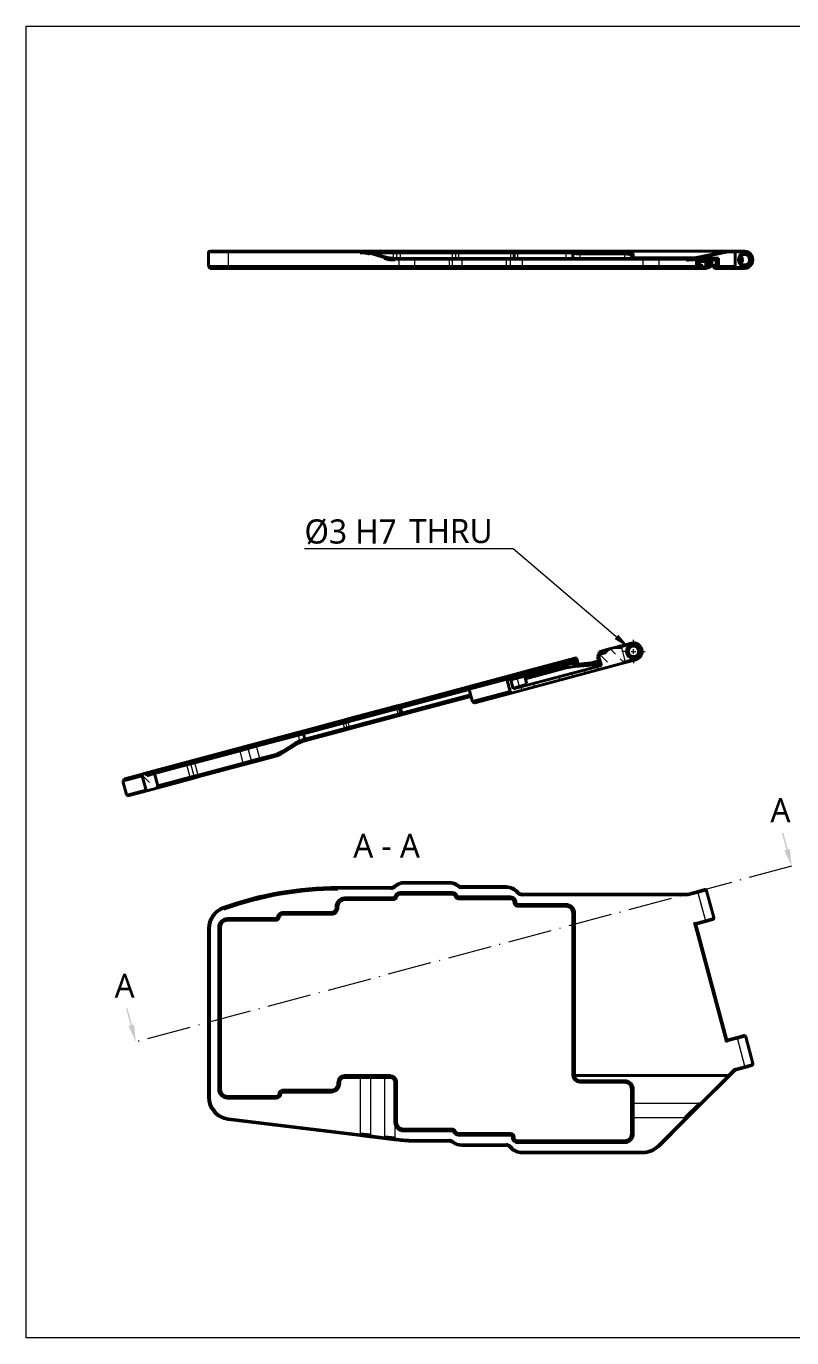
# Model space of a CAD drawing. Header units: millimetres. Extents: x 20 to 297, y 10 to 200.
# Drawn here: x 20 to 130.8, y 10 to 200 of the extents above; entities that cross this region are included whole.
import ezdxf

# ---------------------------------------------------------------- set-up
doc = ezdxf.new("R2010")
doc.units = ezdxf.units.MM
doc.header["$LTSCALE"] = 12.7
doc.linetypes.add('CENTER', pattern=[0.787402, 0.492126, -0.098425, 0.098425, -0.098425])
doc.linetypes.add('ONS_DASHDOT', pattern=[0.71, 0.5, -0.1, 0.01, -0.1])
for name, color, linetype, lineweight in [('ANNOTATION_LINES', 7, 'Continuous', 13), ('ANNOTATION_TEXT', 7, 'Continuous', 25), ('BORDER_FRAME', 7, 'Continuous', 15), ('CENTERMARKS', 7, 'Continuous', 13), ('SECTION_CUTTING_LINE', 7, 'ONS_DASHDOT', 70), ('TANGENT_LINES', 7, 'Continuous', 15), ('VIEW_HATCHES', 7, 'Continuous', 15), ('Visible', 7, 'Continuous', 40)]:
    doc.layers.add(name, color=color, linetype=linetype, lineweight=lineweight)
doc.styles.add('Onshape-Standard', font='NotoSans-Regular.ttf')
doc.styles.add('Onshape-Standard-Hole-Callout', font='Noto Sans', dxfattribs={"height": 3.5})
doc.styles.add('Onshape-Standard-View-Label', font='NotoSans-Regular.ttf', dxfattribs={"height": 3.5})
pattern_1 = [(134.9998, (1.7697, 82.2811), (-1.163324, -1.163314), [3.948436, -0.98711])]

# ---------------------------------------------------------------- blocks, each defined once
blk = doc.blocks.new('*U5', base_point=(30.23, -4.42))
at = {"layer": 'ANNOTATION_TEXT', "color": 0, "char_height": 3.5, "attachment_point": 7, "style": 'Onshape-Standard-Hole-Callout'}
for s, insert in [('\\A1;%%c3 H7\\S^ ;', (0, -3.79)), (' THRU', (13.96, -3.62))]:
    blk.add_mtext(s, dxfattribs=dict(at, insert=insert))

msp = doc.modelspace()

# ---------------------------------------------------------------- hatches: boundary and pattern name
at = {"layer": 'VIEW_HATCHES'}
h = msp.add_hatch(dxfattribs=at)
h.set_pattern_fill('ISO02W100', color=256, scale=13.161453, angle=89.999752, style=0, pattern_type=2)
h.set_pattern_definition(pattern_1)
edge = h.paths.add_edge_path(flags=0)
edge.add_ellipse((105.7915, 107.8243), major_axis=(0.933, 0.25), ratio=0.25881905, start_angle=270, end_angle=360)
edge.add_line((106.7245, 108.0743), (106.2069, 110.0061))
edge.add_line((106.2069, 110.0061), (105.2092, 109.9976))
edge.add_line((104.4327, 109.7896), (105.2092, 109.9976))
edge.add_line((104.4327, 109.7896), (104.3607, 109.7258))
edge.add_line((104.3607, 109.7258), (103.9334, 109.397))
edge.add_line((103.9334, 109.397), (103.9723, 109.2521))
edge.add_line((103.1141, 109.0221), (103.9723, 109.2521))
edge.add_line((103.1141, 109.0221), (102.9129, 108.7094))
edge.add_line((102.9129, 108.7094), (103.2623, 107.4054))
edge.add_line((103.2623, 107.4054), (90.5061, 103.9874))
edge.add_line((90.5061, 103.9874), (90.1567, 105.2914))
edge.add_line((90.1567, 105.2914), (89.842, 105.4659))
edge.add_line((89.592, 105.3989), (89.842, 105.4659))
edge.add_line((90.0708, 103.6119), (89.592, 105.3989))
edge.add_line((90.0708, 103.6119), (90.3855, 103.4374))
edge.add_line((90.3855, 103.4374), (105.8562, 107.5828))
h = msp.add_hatch(dxfattribs=at)
h.set_pattern_fill('ISO02W100', color=256, scale=13.161453, angle=89.999752, style=0, pattern_type=2)
h.set_pattern_definition(pattern_1)
edge = h.paths.add_edge_path(flags=0)
edge.add_line((37.442, 91.4254), (37.4032, 91.5702))
edge.add_line((37.4032, 91.5702), (37.0885, 91.7447))
edge.add_line((36.9885, 91.7179), (37.0885, 91.7447))
edge.add_line((36.9885, 91.7179), (36.8032, 91.4095))
edge.add_line((36.8032, 91.4095), (37.3208, 89.4776))
edge.add_ellipse((37.5708, 89.5446), major_axis=(0.25, 0.067), ratio=0.96592582, start_angle=180, end_angle=270)
edge.add_line((37.6355, 89.3031), (38.882, 89.6371))
edge.add_line((38.882, 89.6371), (39.0673, 89.9456))
edge.add_line((38.5885, 91.7326), (39.0673, 89.9456))
edge.add_line((37.442, 91.4254), (38.5885, 91.7326))

# ---------------------------------------------------------------- linework, layer by layer
at = {"layer": 'ANNOTATION_LINES', "color": 7}
for p, q in [((90.508, 124.2749), (60.2798, 124.2749)), ((107.344, 109.9151, 4.6387), (90.508, 124.2749, -4.6387))]:
    msp.add_line(p, q, dxfattribs=at)
msp.add_solid([(105.7123, 111.8545), (107.344, 109.9151), (105.1715, 111.2205)], dxfattribs=at)
at = {"layer": 'BORDER_FRAME'}
for p, q in [((20, 10), (20, 200)), ((20, 200), (297, 200)), ((297, 10), (20, 10))]:
    msp.add_line(p, q, dxfattribs=at)
at = {"layer": 'CENTERMARKS', "linetype": 'CENTER'}
for p, q in [((107.9146, 110.1284), (107.9146, 111.1284)), ((107.2146, 109.4284), (106.2146, 109.4284)), ((107.9146, 108.7284), (107.9146, 107.7284)), ((108.6146, 109.4284), (109.6146, 109.4284))]:
    msp.add_line(p, q, dxfattribs=at)
at = {"layer": 'CENTERMARKS', "linetype": 'Continuous'}
for p, q in [((107.5646, 109.4284), (108.2646, 109.4284)), ((107.9146, 109.0784), (107.9146, 109.7784))]:
    msp.add_line(p, q, dxfattribs=at)
at = {"layer": 'SECTION_CUTTING_LINE', "color": 7, "lineweight": 13}
msp.add_line((130.8008, 78.3001), (35.8567, 52.8599), dxfattribs=at)
for points in [[(130.2544, 80.7419), (129.6073, 83.1567), (130.0531, 80.688), (129.4061, 83.1028)], [(130.8008, 78.3001), (130.5562, 80.8228), (129.7513, 80.6071)], [(35.3103, 55.3017), (34.6632, 57.7165), (35.109, 55.2478), (34.462, 57.6626)], [(35.8567, 52.8599), (35.6121, 55.3826), (34.8072, 55.1669)]]:
    msp.add_solid(points, dxfattribs=at)
at = {"layer": 'TANGENT_LINES'}
for p, q in [((73.1392, 167.1711), (73.1392, 167.4211)), ((73.6254, 167.1711), (73.3823, 167.4211)), ((74.1116, 167.1711), (74.1116, 167.4211)), ((81.6586, 167.1711), (81.6586, 167.4211)), ((82.1254, 167.1711), (82.3588, 167.4211)), ((82.5922, 167.1711), (82.5922, 167.4211)), ((90.1268, 167.1711), (90.1268, 167.4211)), ((91.124, 167.1711), (91.124, 167.4211)), ((98.1271, 167.4211), (98.1271, 167.1711)), ((49.234, 167.1711), (46.3772, 167.1711)), ((49.234, 167.1711), (49.234, 165.1711)), ((68.363, 167.1711), (49.234, 167.1711)), ((71.8221, 166.3425), (69.7279, 166.9708)), ((73.1392, 167.1711), (73.1392, 166.376)), ((73.9625, 166.1211), (73.3307, 166.1211)), ((73.6254, 167.1711), (73.6254, 166.3711)), ((73.9625, 166.1211), (73.9625, 165.1711)), ((76.2089, 166.1211), (73.9625, 166.1211)), ((74.1116, 167.1711), (74.1116, 166.3711)), ((76.2089, 166.1211), (76.2089, 166.3711)), ((81.2089, 166.1211), (76.2089, 166.1211)), ((76.2089, 166.1211), (76.2089, 165.1711)), ((81.2089, 166.1211), (81.2089, 166.3711)), ((81.2089, 166.1211), (81.2089, 165.1711)), ((81.6672, 166.1211), (81.2089, 166.1211)), ((81.6586, 167.1711), (81.6586, 166.3711)), ((81.6672, 166.1211), (81.6672, 165.1711)), ((83.0418, 166.1211), (81.6672, 166.1211)), ((82.1254, 167.1711), (82.1254, 166.3711)), ((82.5922, 167.1711), (82.5922, 166.3711)), ((83.0418, 166.1211), (83.0418, 166.3711)), ((89.4749, 166.1211), (83.0418, 166.1211)), ((83.0418, 166.1211), (83.0418, 165.1711)), ((89.4749, 166.1211), (89.4749, 166.3711)), ((89.4749, 166.1211), (89.4749, 165.1711)), ((90.0501, 166.1211), (89.4749, 166.1211)), ((90.0501, 166.1211), (90.0501, 165.1711)), ((91.7759, 166.1211), (90.0502, 166.1211)), ((90.1268, 167.1711), (90.1268, 166.3711)), ((91.124, 167.1711), (91.124, 166.3711)), ((91.7759, 166.1211), (91.7759, 166.3711)), ((91.7759, 166.1211), (91.7759, 165.1711)), ((109.263, 166.1211), (91.7759, 166.1211)), ((98.1271, 167.1711), (98.1271, 166.3711)), ((100.1271, 167.0198), (100.1271, 166.3711)), ((106.6271, 167.0198), (106.6271, 166.3711)), ((107.8771, 166.5834), (107.6602, 166.3711)), ((107.8771, 166.5834), (117.5032, 166.5834)), ((109.263, 166.1211), (109.263, 166.3711)), ((109.263, 166.1211), (109.263, 165.1711)), ((111.5611, 166.1211), (109.263, 166.1211)), ((115.579, 166.1211), (111.5611, 166.1211)), ((111.5611, 166.1211), (111.5611, 165.1711)), ((118.2778, 165.7711), (117.4567, 165.7711)), ((121.6546, 167.1711), (117.6799, 166.3387)), ((118.2778, 164.9211), (118.2778, 165.7711)), ((118.2778, 165.7711), (118.4631, 165.7711)), ((122.6119, 167.1711), (121.6546, 167.1711)), ((124.0608, 167.1711), (122.6119, 167.1711)), ((49.234, 165.1711), (49.2643, 164.9211)), ((73.9625, 165.1711), (73.9928, 164.9211)), ((76.2089, 165.1711), (76.2089, 164.9211)), ((81.2089, 165.1711), (81.2089, 164.9211)), ((81.6672, 165.1711), (81.8199, 164.9211)), ((83.0418, 165.1711), (83.0418, 164.9211)), ((89.4749, 165.1711), (89.4749, 164.9211)), ((90.0501, 165.1711), (90.2419, 164.9211)), ((91.7759, 165.1711), (91.7759, 164.9211)), ((109.263, 165.1711), (109.263, 164.9211)), ((111.5611, 165.1711), (111.3843, 164.9211)), ((122.6119, 165.1711), (124.0608, 165.1711)), ((107.6558, 110.3944), (106.2069, 110.0061)), ((107.6558, 110.3944), (107.5911, 110.6358)), ((102.8878, 108.7027), (103.03, 108.9996)), ((103.2372, 107.3987), (102.8878, 108.7027)), ((106.7245, 108.0743), (106.2069, 110.0061)), ((106.7245, 108.0743), (108.1734, 108.4625)), ((108.1734, 108.4625), (108.2381, 108.221)), ((99.4295, 107.2346), (92.2924, 105.3223)), ((92.8439, 106.4255), (92.8999, 106.6994)), ((92.8439, 106.4255), (92.8827, 106.2806)), ((90.9015, 105.9051), (90.7743, 106.1298)), ((90.9015, 105.9051), (90.9404, 105.7602)), ((90.956, 105.7644), (91.0832, 105.5396)), ((91.4056, 104.3364), (91.0832, 105.5396)), ((92.5135, 106.1817), (92.4575, 105.9079)), ((92.5351, 105.6181), (92.4575, 105.9079)), ((84.6247, 102.1526), (84.1459, 103.9396)), ((72.7077, 101.0301), (72.5805, 101.2548)), ((72.7077, 101.0301), (72.7465, 100.8852)), ((73.5529, 101.2565), (73.2692, 101.4393)), ((73.5529, 101.2565), (73.5917, 101.1116)), ((73.8484, 100.3522), (73.6414, 101.1249)), ((74.51, 100.5295), (74.303, 101.3022)), ((74.5858, 101.5333), (74.4586, 101.758)), ((74.5858, 101.5333), (74.6246, 101.3884)), ((84.9226, 101.9737), (84.6247, 102.1526)), ((65.1517, 99.0054), (65.0245, 99.2302)), ((65.1517, 99.0054), (65.1906, 98.8605)), ((65.851, 99.1928), (65.5943, 99.3828)), ((65.851, 99.1928), (65.8898, 99.0479)), ((66.1068, 98.2778), (65.8997, 99.0506)), ((66.4611, 98.3728), (66.2541, 99.1455)), ((66.7056, 99.4218), (66.5784, 99.6465)), ((66.8155, 98.4677), (66.6084, 99.2405)), ((66.7056, 99.4218), (66.7444, 99.2769)), ((73.8506, 100.094), (73.8484, 100.3522)), ((74.5122, 100.2712), (74.51, 100.5295)), ((58.4914, 97.2208), (58.3365, 97.4381)), ((58.4914, 97.2208), (58.5303, 97.0759)), ((59.625, 96.4872), (59.4045, 97.3102)), ((60.4867, 97.7554), (60.3595, 97.9802)), ((60.4867, 97.7554), (60.5255, 97.6105)), ((66.109, 98.0196), (66.1068, 98.2778)), ((66.2862, 98.0671), (66.4611, 98.3728)), ((66.8177, 98.2095), (66.8155, 98.4677)), ((51.4248, 93.2568), (50.946, 95.0437)), ((52.6217, 93.5775), (52.1428, 95.3644)), ((53.8185, 93.8981), (53.3397, 95.6851)), ((57.2244, 94.7702), (57.1579, 95.0003)), ((59.0157, 95.9007), (58.9492, 96.1307)), ((44.3161, 91.352), (43.8372, 93.1389)), ((44.8883, 91.5053), (44.4095, 93.2923)), ((51.4248, 93.2568), (51.4271, 92.9985)), ((52.6217, 93.5775), (52.9231, 93.3994)), ((53.8185, 93.8981), (53.8207, 93.6399)), ((55.9385, 94.2074), (55.9363, 94.4656)), ((43.7438, 91.1987), (43.265, 92.9856)), ((44.3161, 91.352), (44.6044, 91.1704)), ((44.8883, 91.5053), (44.8905, 91.2471)), ((34.0972, 90.6844), (34.2658, 90.9884)), ((34.6149, 88.7526), (34.0972, 90.6844)), ((34.6149, 88.7526), (37.3208, 89.4776)), ((43.7438, 91.1987), (43.746, 90.9404)), ((34.5079, 88.7239), (34.6149, 88.7526)), ((65.1256, 75.2256), (65.1256, 74.9756)), ((72.7915, 74.9755), (65.1256, 74.9756)), ((72.7915, 75.2255), (72.7915, 74.9755)), ((73.2876, 75.4131), (73.453, 75.2256)), ((74.1116, 74.2454), (74.1116, 74.4954)), ((81.2089, 75.7255), (74.7759, 75.7255)), ((81.2089, 75.9755), (81.2089, 75.7255)), ((81.6586, 74.2454), (81.6586, 74.4954)), ((82.5836, 75.5068), (82.4309, 75.3089)), ((83.0418, 75.3505), (83.0418, 75.1005)), ((89.4749, 75.1005), (83.0418, 75.1005)), ((89.4749, 75.3505), (89.4749, 75.1005)), ((91.2006, 74.5443), (91.0089, 74.3839)), ((91.7759, 74.2755), (91.7759, 74.0255)), ((117.2945, 74.4223), (115.8138, 74.0255)), ((117.2298, 74.6638), (117.2945, 74.4223)), ((118.5019, 74.7458), (117.2945, 74.4223)), ((118.3298, 70.5586), (117.2945, 74.4223)), ((48.5289, 72.3361), (48.6133, 72.1008)), ((65.1254, 72.4163), (64.8759, 72.4007)), ((66.1234, 73.4788), (66.1234, 73.7288)), ((73.1392, 73.4788), (73.1392, 73.7288)), ((73.6254, 73.8621), (73.3823, 73.9205)), ((82.1254, 73.9246), (82.3588, 74.0142)), ((82.5922, 73.6038), (82.5922, 73.8538)), ((90.1268, 73.6038), (90.1268, 73.8538)), ((90.6254, 73.0663), (90.8747, 73.0476)), ((91.124, 72.5288), (91.124, 72.7788)), ((115.8138, 74.0255), (91.7759, 74.0255)), ((98.1271, 72.7788), (98.1271, 72.5288)), ((49.1237, 70.4788), (49.1237, 70.7288)), ((56.1293, 70.4788), (56.1293, 70.7288)), ((56.6254, 70.9163), (56.3774, 70.9476)), ((57.1215, 71.3538), (57.1215, 71.6038)), ((64.1274, 71.3538), (64.1274, 71.6038)), ((99.3771, 71.5288), (99.1271, 71.5288)), ((116.6394, 70.1057), (118.3298, 70.5586)), ((118.3298, 70.5586), (119.5372, 70.8821)), ((118.3945, 70.3171), (118.3298, 70.5586)), ((46.3772, 69.2773), (46.6272, 69.2773)), ((46.6272, 69.2773), (46.6272, 44.8551)), ((48.1237, 69.4788), (47.8737, 69.4788)), ((121.2705, 52.8223), (116.6394, 70.1057)), ((122.9608, 53.2752), (121.2705, 52.8223)), ((122.8961, 53.5167), (122.9608, 53.2752)), ((124.1682, 53.5988), (122.9608, 53.2752)), ((122.9608, 53.2752), (123.9961, 49.4115)), ((122.4825, 49.006), (123.9961, 49.4115)), ((123.9961, 49.4115), (125.2035, 49.7351)), ((124.0608, 49.1701), (123.9961, 49.4115)), ((66.1234, 47.9754), (66.1234, 47.7254)), ((68.3933, 47.7254), (68.3933, 47.9754)), ((68.3933, 39.546), (68.3933, 47.7254)), ((69.83, 47.7254), (69.7582, 47.9754)), ((69.83, 47.7254), (69.83, 39.3797)), ((71.9242, 47.7254), (71.8524, 47.9754)), ((71.9242, 39.1245), (71.9242, 47.7254)), ((99.3771, 48.0288), (99.1271, 48.0288)), ((117.5032, 43.9754), (121.4906, 47.9628)), ((121.4519, 47.9754), (122.4825, 49.006)), ((48.1237, 45.9754), (47.8737, 45.9754)), ((57.1215, 45.8504), (57.1215, 45.6004)), ((64.1274, 45.8504), (64.1274, 45.6004)), ((65.1254, 46.9129), (65.3749, 46.9285)), ((73.361, 47.113), (73.361, 38.9406)), ((73.3737, 46.9754), (73.6237, 46.9754)), ((46.3772, 44.8551), (46.6272, 44.8551)), ((49.1237, 44.9754), (49.1237, 44.7254)), ((56.1293, 44.9754), (56.1293, 44.7254)), ((56.6254, 45.4129), (56.8734, 45.3816)), ((107.8771, 43.9754), (107.6271, 44.0266)), ((107.8771, 43.9754), (117.5032, 43.9754)), ((49.234, 41.6289), (49.2643, 41.8771)), ((49.2643, 41.8771), (68.3933, 39.546)), ((107.8771, 41.9257), (107.6271, 41.9257)), ((107.8771, 41.9257), (115.4022, 41.9257)), ((111.3843, 37.9078), (115.4022, 41.9257)), ((115.579, 41.7489), (115.4022, 41.9257)), ((73.3737, 41.2254), (73.6237, 41.2254)), ((74.6237, 39.9754), (74.6237, 40.2254)), ((81.6619, 39.9754), (81.6619, 40.2254)), ((81.8936, 39.8191), (82.1254, 39.9129)), ((68.363, 39.2978), (68.3933, 39.546)), ((69.83, 39.3797), (71.9242, 39.1245)), ((73.3307, 38.6925), (73.361, 38.9406)), ((73.361, 38.9406), (73.9928, 38.8637)), ((73.9625, 38.6155), (73.9928, 38.8637)), ((76.2089, 38.7291), (81.2089, 38.7291)), ((76.2089, 38.4791), (76.2089, 38.7291)), ((81.2089, 38.4791), (81.2089, 38.7291)), ((81.6672, 38.3229), (81.8199, 38.5208)), ((82.5889, 39.3504), (82.5889, 39.6004)), ((83.0418, 38.1041), (89.4749, 38.1041)), ((83.0418, 37.8541), (83.0418, 38.1041)), ((89.4749, 37.8541), (89.4749, 38.1041)), ((90.1268, 39.3504), (90.1268, 39.6004)), ((90.3761, 39.0816), (90.6254, 39.0629)), ((91.124, 38.2754), (91.124, 38.5254)), ((106.6271, 38.2754), (106.6271, 38.5254)), ((107.8771, 39.5254), (107.6271, 39.5254)), ((90.0502, 37.5854), (90.2419, 37.7458)), ((91.7759, 37.0291), (109.263, 37.0291)), ((91.7759, 36.7791), (91.7759, 37.0291)), ((109.263, 36.7791), (109.263, 37.0291)), ((111.5611, 37.731), (111.3843, 37.9078))]:
    msp.add_line(p, q, dxfattribs=at)
for centre, radius, start, end in [((72.7915, 75.9756), 1.0001, 270, 311.408449), ((74.7759, 73.7255), 2.0001, 89.999146, 131.408449), ((81.2089, 73.7255), 2.0001, 52.342332, 90), ((83.0418, 76.1006), 1.0001, 232.342332, 270), ((89.4749, 73.1005), 2.0001, 39.917398, 90), ((91.7759, 75.0256), 1.0001, 219.917398, 270), ((49.6272, 69.2773), 3, 109.751993, 180), ((49.6272, 44.8551), 3, 180, 263.052117), ((76.2089, 57.0498), 18.3207, 263.052117, 270), ((81.2089, 37.7291), 1.0001, 52.342377, 90), ((83.0418, 40.1042), 2.0001, 232.342377, 270), ((89.4749, 37.1041), 1.0001, 39.917342, 90), ((91.7759, 39.0292), 2.0001, 219.917342, 270), ((109.263, 40.0291), 3, 270, 314.999991)]:
    msp.add_arc(centre, radius, start, end, dxfattribs=at)
at = {"layer": 'TANGENT_LINES', "extrusion": (0, 0, -1)}
for centre, major_axis, ratio, start_param, end_param in [((49.2643, 167.1711), (0, -0.25), 0.12096647, 1.57079633, 3.14159265), ((68.3933, 167.1711), (0, -0.25), 0.12096647, 1.57079633, 3.14159265), ((69.7582, 166.9708), (-0.0718, -0.2395), 0.11593492, 1.53602986, 3.14159265), ((71.8524, 166.3425), (-0.0718, -0.2395), 0.11593492, 1.53602986, 3.14159265), ((73.361, 166.1211), (0, -0.25), 0.12096647, 1.57079633, 3.14159265), ((73.9928, 166.1211), (0, -0.25), 0.12096647, 1.57079633, 3.14159265), ((81.8199, 166.1211), (0, -0.25), 0.61094168, 1.57079633, 3.14159265), ((90.2419, 166.1211), (0, -0.25), 0.76697097, 1.57079633, 3.14159265), ((118.3425, 165.7711), (0, 0.25), 0.25881905, 4.71238898, 6.28318531), ((118.3298, 165.1711), (0, 0.25), 0.25881905, 2.12271004, 3.14159265), ((123.9961, 165.1711), (0, 0.25), 0.25881905, 1.57079633, 3.14159265), ((74.7759, 75.7255), (0, 0.25), 0.00001325, 6.28318531, 7.85398163), ((117.5032, 44.0266), (0.1768, -0.1768), 0.14648436, 0, 1.42534638)]:
    msp.add_ellipse(centre, major_axis=major_axis, ratio=ratio, start_param=start_param, end_param=end_param, dxfattribs=at)
at = {"layer": 'TANGENT_LINES'}
for centre, major_axis, ratio, start_param, end_param in [((123.9961, 167.1711), (0, -0.25), 0.25881905, 1.57079633, 3.14159265), ((111.3843, 166.1211), (0, -0.25), 0.70710667, 1.57079633, 3.14159265), ((115.4022, 166.1211), (0, -0.25), 0.70710667, 1.57079633, 3.14159265), ((117.5032, 166.3387), (0.0512, -0.2447), 0.6994791, 1.42534647, 2.85069285), ((34.8481, 88.8151), (-0.0647, 0.2415), 0.96592582, 1.57079633, 3.14159265), ((69.7582, 39.3797), (-0.0302, -0.2482), 0.28541024, 0, 1.60556279), ((71.8524, 39.1245), (-0.0302, -0.2482), 0.28541024, 0, 1.60556279)]:
    msp.add_ellipse(centre, major_axis=major_axis, ratio=ratio, start_param=start_param, end_param=end_param, dxfattribs=at)
at = {"layer": 'Visible'}
for p, q in [((46.6272, 167.4211), (49.2643, 167.4211)), ((49.2643, 167.4211), (68.3933, 167.4211)), ((68.3933, 167.4211), (73.1392, 167.4211)), ((69.83, 167.2102), (71.9242, 166.582)), ((73.1392, 167.4211), (73.3823, 167.4211)), ((73.3823, 167.4211), (74.1116, 167.4211)), ((74.1116, 167.4211), (81.6586, 167.4211)), ((81.6586, 167.4211), (82.3588, 167.4211)), ((82.3588, 167.4211), (82.5922, 167.4211)), ((82.5922, 167.4211), (90.1268, 167.4211)), ((90.1268, 167.4211), (90.874, 167.4211)), ((90.874, 167.4211), (90.624, 167.1711)), ((90.874, 167.4211), (91.124, 167.4211)), ((91.124, 167.4211), (98.1271, 167.4211)), ((98.1271, 167.4211), (99.3771, 167.4211)), ((99.3771, 167.4211), (99.1271, 167.1711)), ((99.378, 167.4201), (99.1277, 167.171)), ((99.377, 167.4211), (121.4519, 167.4211)), ((100.1271, 167.2645), (100.1271, 167.0198)), ((100.1271, 167.2645), (106.6271, 167.2645)), ((106.6271, 167.2645), (106.6271, 167.0198)), ((117.5032, 166.5834), (121.4906, 167.4185)), ((121.4519, 167.4211), (122.4825, 167.4211)), ((122.4825, 167.4211), (123.9961, 167.4211)), ((46.3772, 167.1711), (46.3772, 165.1711)), ((73.1392, 167.1711), (69.9604, 167.1711)), ((73.6254, 167.1711), (73.1392, 167.1711)), ((73.361, 166.3711), (73.9928, 166.3711)), ((74.1116, 167.1711), (73.6254, 167.1711)), ((73.9928, 166.3711), (76.2089, 166.3711)), ((81.6586, 167.1711), (74.1116, 167.1711)), ((76.2089, 166.3711), (81.2089, 166.3711)), ((81.2089, 166.3711), (81.8199, 166.3711)), ((82.1254, 167.1711), (81.6586, 167.1711)), ((81.8199, 166.3711), (83.0418, 166.3711)), ((82.5922, 167.1711), (82.1254, 167.1711)), ((90.1268, 167.1711), (82.5922, 167.1711)), ((83.0418, 166.3711), (89.4749, 166.3711)), ((89.4749, 166.3711), (90.2419, 166.3711)), ((90.624, 167.1711), (90.1268, 167.1711)), ((90.2419, 166.3711), (91.7759, 166.3711)), ((90.624, 167.1711), (90.624, 166.3711)), ((91.124, 167.1711), (90.624, 167.1711)), ((98.1271, 167.1711), (91.124, 167.1711)), ((91.7759, 166.3711), (109.263, 166.3711)), ((99.1271, 167.1711), (98.1271, 167.1711)), ((99.1271, 167.1711), (99.1271, 166.3711)), ((99.1278, 167.1711), (99.1271, 167.1711)), ((106.6271, 167.0198), (100.1271, 167.0198)), ((107.8771, 167.0027), (107.6271, 166.758)), ((107.6271, 166.3711), (107.6271, 166.758)), ((107.8771, 167.0027), (107.8771, 166.5834)), ((107.8771, 166.5834), (107.8771, 166.3711)), ((109.263, 166.3711), (111.3843, 166.3711)), ((111.3843, 166.3711), (115.4022, 166.3711)), ((117.0397, 166.0751), (118.6919, 166.4211)), ((118.5281, 166.1711), (117.0397, 165.8594)), ((117.0397, 166.0751), (117.0397, 165.8594)), ((117.0397, 165.1711), (117.0397, 166.0751)), ((117.0397, 165.8594), (117.0397, 164.9211)), ((117.0397, 165.5711), (117.4567, 165.5711)), ((117.6982, 165.3211), (117.0397, 165.3211)), ((117.4567, 165.7711), (117.4567, 165.5711)), ((117.4567, 165.5711), (117.6982, 165.3211)), ((117.6982, 165.3211), (117.9397, 165.3211)), ((117.8119, 166.0211), (118.9061, 166.0211)), ((117.9397, 165.1711), (117.9397, 165.3211)), ((118.4631, 165.1626), (118.4631, 165.7711)), ((118.6919, 166.4211), (118.5281, 166.1711)), ((119.8681, 166.1711), (118.5281, 166.1711)), ((118.6919, 166.4211), (120.2217, 166.4211)), ((118.9708, 165.7711), (118.9708, 165.5711)), ((118.9708, 165.5711), (119.2671, 165.5711)), ((119.2123, 165.3211), (118.9708, 165.5711)), ((119.4439, 165.3211), (119.2123, 165.3211)), ((119.2671, 165.5711), (119.2671, 166.1711)), ((119.2671, 165.5711), (119.4439, 165.3211)), ((119.6207, 165.3211), (119.4439, 165.3211)), ((119.4538, 165.1711), (119.4538, 165.3211)), ((119.6207, 165.3211), (119.6207, 165.1711)), ((120.2217, 166.4211), (119.8681, 166.1711)), ((119.8681, 164.9211), (119.8681, 166.1711)), ((120.2217, 166.4211), (120.2217, 165.1711)), ((122.6119, 167.1711), (122.6119, 165.1711)), ((46.3772, 165.1711), (46.6272, 164.9211)), ((46.3772, 165.1711), (49.234, 165.1711)), ((49.2643, 164.9211), (46.6272, 164.9211)), ((49.234, 165.1711), (73.9625, 165.1711)), ((73.9928, 164.9211), (49.2643, 164.9211)), ((73.9625, 165.1711), (76.2089, 165.1711)), ((76.2089, 164.9211), (73.9928, 164.9211)), ((76.2089, 165.1711), (81.2089, 165.1711)), ((81.2089, 164.9211), (76.2089, 164.9211)), ((81.2089, 165.1711), (81.6672, 165.1711)), ((81.8199, 164.9211), (81.2089, 164.9211)), ((81.6672, 165.1711), (83.0418, 165.1711)), ((83.0418, 164.9211), (81.8199, 164.9211)), ((83.0418, 165.1711), (89.4749, 165.1711)), ((89.4749, 164.9211), (83.0418, 164.9211)), ((89.4749, 165.1711), (90.0501, 165.1711)), ((90.2419, 164.9211), (89.4749, 164.9211)), ((90.0502, 165.1711), (91.7759, 165.1711)), ((91.7759, 164.9211), (90.2419, 164.9211)), ((91.7759, 165.1711), (109.263, 165.1711)), ((109.263, 164.9211), (91.7759, 164.9211)), ((109.263, 165.1711), (111.5611, 165.1711)), ((111.3843, 164.9211), (109.263, 164.9211)), ((117.0397, 164.9211), (111.3843, 164.9211)), ((111.5611, 165.1711), (117.0397, 165.1711)), ((117.0397, 165.1711), (117.9397, 165.1711)), ((117.0397, 165.1711), (117.0397, 164.9211)), ((118.1812, 164.9211), (117.0397, 164.9211)), ((117.9397, 165.1711), (118.1812, 164.9211)), ((118.2778, 164.9211), (118.1812, 164.9211)), ((118.3298, 164.9211), (118.2778, 164.9211)), ((119.6953, 164.9211), (119.4538, 165.1711)), ((119.4538, 165.1711), (119.6207, 165.1711)), ((119.6207, 165.1711), (119.7974, 164.9211)), ((119.7974, 164.9211), (119.6953, 164.9211)), ((119.7974, 164.9211), (119.8681, 164.9211)), ((120.2217, 165.1711), (119.8681, 164.9211)), ((122.4825, 164.9211), (119.8681, 164.9211)), ((120.2217, 165.1711), (122.6119, 165.1711)), ((123.9961, 164.9211), (122.4825, 164.9211)), ((105.2092, 109.9976), (106.1104, 110.2391)), ((106.1104, 110.2391), (107.5911, 110.6358)), ((92.8999, 106.6994), (99.5903, 108.492)), ((99.5903, 108.492), (99.5343, 108.2182)), ((99.5903, 108.492), (99.6386, 108.505)), ((99.8815, 107.5987), (99.6386, 108.505)), ((102.857, 108.9532), (102.6802, 108.647)), ((102.8878, 108.7027), (102.6802, 108.647)), ((102.6802, 108.647), (103.0296, 107.343)), ((102.7713, 108.8048), (102.7984, 108.9375)), ((102.7984, 108.9375), (102.857, 108.9532)), ((102.857, 108.9532), (103.03, 108.9996)), ((103.9334, 109.397), (102.8804, 109.1148)), ((102.8804, 109.1148), (102.9364, 109.3886)), ((102.9192, 108.9699), (102.8804, 109.1148)), ((102.9129, 108.7094), (102.8878, 108.7027)), ((103.1141, 109.0221), (102.9129, 108.7094)), ((102.9129, 108.7094), (103.2623, 107.4054)), ((102.9364, 109.3886), (104.4, 109.7808)), ((103.1141, 109.0221), (103.9723, 109.2521)), ((104.3607, 109.7258), (103.9334, 109.397)), ((103.9334, 109.397), (103.9723, 109.2521)), ((104.4327, 109.7896), (104.3607, 109.7258)), ((104.4327, 109.7896), (105.2092, 109.9976)), ((106.2069, 110.0061), (105.2092, 109.9976)), ((90.3855, 103.4374), (105.8562, 107.5828)), ((103.2623, 107.4054), (90.5061, 103.9874)), ((90.7743, 106.1298), (92.8999, 106.6994)), ((92.8439, 106.4255), (90.9015, 105.9051)), ((96.8257, 106.7678), (92.2347, 105.5376)), ((99.1872, 107.7111), (92.4575, 105.9079)), ((92.5135, 106.1817), (99.4524, 108.041)), ((99.5343, 108.2182), (92.8439, 106.4255)), ((99.4524, 108.041), (99.1872, 107.7111)), ((99.3176, 107.2243), (99.1872, 107.7111)), ((99.5917, 107.521), (99.3176, 107.2243)), ((99.4295, 107.2346), (99.3176, 107.2243)), ((99.4295, 107.2346), (101.3617, 107.4138)), ((99.5731, 108.0733), (99.4524, 108.041)), ((99.4524, 108.041), (99.5917, 107.521)), ((99.5731, 108.0733), (99.5343, 108.2182)), ((99.5917, 107.521), (101.4332, 107.6917)), ((99.5917, 107.521), (99.8815, 107.5987)), ((101.723, 107.7694), (99.8815, 107.5987)), ((102.9002, 107.826), (101.3617, 107.4138)), ((101.4332, 107.6917), (101.3617, 107.4138)), ((101.3617, 107.4138), (102.9707, 107.563)), ((101.4332, 107.6917), (102.8355, 108.0675)), ((106.7575, 107.8243), (105.8562, 107.5828)), ((108.2381, 108.221), (106.7575, 107.8243)), ((74.4586, 101.758), (90.7743, 106.1298)), ((90.9015, 105.9051), (74.5858, 101.5333)), ((89.592, 105.3989), (84.1459, 103.9396)), ((89.592, 105.3989), (89.842, 105.4659)), ((90.0708, 103.6119), (89.592, 105.3989)), ((89.842, 105.4659), (90.956, 105.7644)), ((90.1567, 105.2914), (89.842, 105.4659)), ((91.0832, 105.5396), (90.1567, 105.2914)), ((90.5061, 103.9874), (90.1567, 105.2914)), ((90.956, 105.7644), (91.8509, 106.0042)), ((92.1571, 105.8274), (91.0832, 105.5396)), ((91.8509, 106.0042), (92.5135, 106.1817)), ((92.1571, 105.8274), (91.8509, 106.0042)), ((92.4575, 105.9079), (92.1571, 105.8274)), ((92.4192, 104.8491), (92.1571, 105.8274)), ((84.1129, 103.9308), (74.303, 101.3022)), ((74.51, 100.5295), (84.32, 103.158)), ((84.3847, 102.9166), (74.5122, 100.2712)), ((84.1459, 103.9396), (84.1129, 103.9308)), ((84.1129, 103.9308), (84.5982, 102.1197)), ((84.6247, 102.1526), (90.0708, 103.6119)), ((90.3855, 103.4374), (84.9226, 101.9737)), ((90.0708, 103.6119), (90.3855, 103.4374)), ((90.4791, 104.0882), (91.4056, 104.3364)), ((66.5784, 99.6465), (72.5805, 101.2548)), ((73.6414, 101.1249), (66.6084, 99.2405)), ((72.7077, 101.0301), (66.7056, 99.4218)), ((72.5805, 101.2548), (73.2691, 101.4393)), ((73.5529, 101.2565), (72.7077, 101.0301)), ((73.2692, 101.4393), (74.4586, 101.758)), ((74.5858, 101.5333), (73.5529, 101.2565)), ((73.9993, 101.2208), (73.6414, 101.1249)), ((74.303, 101.3022), (73.9993, 101.2208)), ((74.2064, 100.4481), (73.9993, 101.2208)), ((84.5828, 102.1773), (84.6161, 102.1504)), ((84.9099, 101.9713), (84.616, 102.1504)), ((84.6161, 102.1504), (84.6247, 102.1526)), ((84.6216, 102.1518), (84.8774, 101.9963)), ((84.9092, 101.9701), (84.8772, 101.9963)), ((84.9226, 101.9737), (84.9111, 101.9706)), ((65.8997, 99.0506), (60.1204, 97.502)), ((60.3595, 97.9802), (65.0245, 99.2302)), ((65.1517, 99.0054), (60.4867, 97.7554)), ((65.0245, 99.2302), (65.5943, 99.3828)), ((65.851, 99.1928), (65.1517, 99.0054)), ((65.5943, 99.3828), (66.5784, 99.6465)), ((66.7056, 99.4218), (65.851, 99.1928)), ((66.2541, 99.1455), (65.8997, 99.0506)), ((66.6084, 99.2405), (66.2541, 99.1455)), ((66.8155, 98.4677), (73.8484, 100.3522)), ((73.8506, 100.094), (66.8177, 98.2095)), ((73.8484, 100.3522), (74.2064, 100.4481)), ((74.0296, 100.1419), (73.8506, 100.094)), ((74.0296, 100.1419), (74.2064, 100.4481)), ((74.5122, 100.2712), (74.0296, 100.1419)), ((74.2064, 100.4481), (74.51, 100.5295)), ((37.0885, 91.7447), (58.3365, 97.4381)), ((58.4914, 97.2208), (37.4032, 91.5702)), ((59.4045, 97.3102), (53.3397, 95.6851)), ((58.3365, 97.4381), (60.3595, 97.9802)), ((60.4867, 97.7554), (58.4914, 97.2208)), ((60.1204, 97.502), (59.4045, 97.3102)), ((60.3275, 96.729), (60.1204, 97.502)), ((66.109, 98.0196), (60.1368, 96.4194)), ((60.3274, 96.7293), (66.1068, 98.2778)), ((66.1068, 98.2778), (66.4611, 98.3728)), ((66.2862, 98.0671), (66.109, 98.0196)), ((66.8177, 98.2095), (66.2862, 98.0671)), ((66.4611, 98.3728), (66.8155, 98.4677)), ((50.946, 95.0437), (44.4095, 93.2923)), ((52.1428, 95.3644), (50.946, 95.0437)), ((53.3397, 95.6851), (52.1428, 95.3644)), ((57.1579, 95.0003), (58.9492, 96.1307)), ((59.0157, 95.9007), (57.2244, 94.7702)), ((59.6593, 96.2401), (59.625, 96.4872)), ((60.1517, 96.4235), (60.3278, 96.7294)), ((43.8372, 93.1389), (43.265, 92.9856)), ((44.4095, 93.2923), (43.8372, 93.1389)), ((44.8883, 91.5053), (51.4248, 93.2568)), ((51.4248, 93.2568), (52.6217, 93.5775)), ((52.9231, 93.3994), (51.4271, 92.9985)), ((52.6217, 93.5775), (53.8185, 93.8981)), ((53.8207, 93.6399), (52.9231, 93.3994)), ((53.8185, 93.8981), (55.9363, 94.4656)), ((55.9385, 94.2074), (53.8207, 93.6399)), ((36.8032, 91.4095), (34.0972, 90.6844)), ((34.2658, 90.9884), (36.9885, 91.7179)), ((36.9885, 91.7179), (36.8032, 91.4095)), ((36.8032, 91.4095), (37.3208, 89.4776)), ((36.9885, 91.7179), (37.0885, 91.7447)), ((37.4032, 91.5702), (37.0885, 91.7447)), ((37.442, 91.4254), (37.4032, 91.5702)), ((37.442, 91.4254), (38.5885, 91.7326)), ((43.265, 92.9856), (38.5885, 91.7326)), ((38.5885, 91.7326), (39.0673, 89.9456)), ((43.7438, 91.1987), (44.3161, 91.352)), ((44.3161, 91.352), (44.8883, 91.5053)), ((44.8905, 91.2471), (44.6044, 91.1704)), ((51.4271, 92.9985), (44.8905, 91.2471)), ((34.1671, 90.9619), (33.9903, 90.6558)), ((34.0972, 90.6844), (33.9903, 90.6558)), ((33.9903, 90.6558), (34.5079, 88.7239)), ((34.1671, 90.9619), (34.2658, 90.9884)), ((37.6355, 89.3031), (34.9128, 88.5736)), ((37.6355, 89.3031), (38.882, 89.6371)), ((43.746, 90.9404), (38.882, 89.6371)), ((38.882, 89.6371), (39.0673, 89.9456)), ((39.0673, 89.9456), (43.7438, 91.1987)), ((44.6044, 91.1704), (43.746, 90.9404)), ((34.9128, 88.5736), (34.8141, 88.5471)), ((65.1256, 75.2255), (72.7915, 75.2255)), ((74.1116, 74.4954), (81.6586, 74.4954)), ((81.6586, 74.2454), (74.1116, 74.2454)), ((74.7759, 75.9755), (81.2089, 75.9755)), ((83.0418, 75.3505), (89.4749, 75.3505)), ((91.7759, 74.2755), (104.9223, 74.2755)), ((105.2223, 74.2606), (109.7223, 74.2606)), ((110.0223, 74.2755), (115.7809, 74.2755)), ((115.7809, 74.2755), (117.2298, 74.6638)), ((115.7809, 74.2755), (115.8138, 74.0255)), ((118.1957, 74.9226), (117.2298, 74.6638)), ((119.5372, 70.8821), (118.5019, 74.7458)), ((66.1234, 73.7288), (73.1392, 73.7288)), ((73.1392, 73.4788), (66.1234, 73.4788)), ((82.5922, 73.8538), (90.1268, 73.8538)), ((90.1268, 73.6038), (82.5922, 73.6038)), ((91.124, 72.7788), (98.1271, 72.7788)), ((98.1271, 72.5288), (91.124, 72.5288)), ((49.1237, 70.7288), (56.1293, 70.7288)), ((56.1293, 70.4788), (49.1237, 70.4788)), ((57.1215, 71.6038), (64.1274, 71.6038)), ((64.1274, 71.3538), (57.1215, 71.3538)), ((99.1271, 48.0288), (99.1271, 71.5288)), ((99.3771, 71.5288), (99.3771, 48.0288)), ((118.3945, 70.3171), (116.9456, 69.9289)), ((118.3945, 70.3171), (119.3604, 70.5759)), ((46.3772, 44.8551), (46.3772, 69.2773)), ((47.8737, 45.9754), (47.8737, 69.4788)), ((48.1237, 69.4788), (48.1237, 45.9754)), ((116.9456, 69.9289), (116.6394, 70.1057)), ((116.9456, 69.9289), (121.4472, 53.1285)), ((121.4472, 53.1285), (122.8961, 53.5167)), ((123.862, 53.7755), (122.8961, 53.5167)), ((125.2035, 49.7351), (124.1682, 53.5988)), ((121.4472, 53.1285), (121.2705, 52.8223)), ((124.0608, 49.1701), (125.0267, 49.4289)), ((66.1234, 47.9754), (68.3933, 47.9754)), ((68.3933, 47.7254), (66.1234, 47.7254)), ((68.3933, 47.9754), (69.7582, 47.9754)), ((69.83, 47.7254), (68.3933, 47.7254)), ((69.7582, 47.9754), (71.8524, 47.9754)), ((71.9242, 47.7254), (69.83, 47.7254)), ((71.8524, 47.9754), (72.6237, 47.9754)), ((72.6588, 47.7254), (71.9242, 47.7254)), ((72.6588, 47.7254), (72.6237, 47.9754)), ((99.378, 47.9755), (99.1277, 47.9921)), ((99.377, 47.9754), (121.4519, 47.9754)), ((121.6546, 47.8245), (117.6799, 43.8499)), ((122.6119, 48.7818), (121.6546, 47.8245)), ((122.6119, 48.7818), (122.4825, 49.006)), ((124.0608, 49.1701), (122.6119, 48.7818)), ((57.1215, 45.8504), (64.1274, 45.8504)), ((64.1274, 45.6004), (57.1215, 45.6004)), ((73.361, 47.113), (73.6067, 47.1588)), ((73.3737, 41.2254), (73.3737, 46.9754)), ((73.6237, 46.9754), (73.6237, 41.2254)), ((100.1271, 47.2276), (106.6271, 47.2276)), ((100.1271, 47.2276), (100.1271, 47.0288)), ((106.6271, 47.0288), (100.1271, 47.0288)), ((106.6271, 47.2276), (106.6271, 47.0288)), ((107.6271, 44.0266), (107.6271, 46.0288)), ((107.8771, 45.9776), (107.6271, 46.0288)), ((107.8771, 45.9776), (107.8771, 43.9754)), ((49.1237, 44.9754), (56.1293, 44.9754)), ((56.1293, 44.7254), (49.1237, 44.7254)), ((107.6271, 41.9257), (107.6271, 44.0266)), ((107.8771, 43.9754), (107.8771, 41.9257)), ((115.4022, 41.9257), (117.5032, 43.9754)), ((117.6799, 43.8499), (115.579, 41.7489)), ((107.6271, 39.5254), (107.6271, 41.9257)), ((107.8771, 41.9257), (107.8771, 39.5254)), ((68.363, 39.2978), (49.234, 41.6289)), ((74.6237, 40.2254), (81.6619, 40.2254)), ((81.6619, 39.9754), (74.6237, 39.9754)), ((115.579, 41.7489), (111.5611, 37.731)), ((69.7279, 39.1315), (68.363, 39.2978)), ((68.3933, 39.546), (69.83, 39.3797)), ((71.8221, 38.8763), (69.7279, 39.1315)), ((73.3307, 38.6925), (71.8221, 38.8763)), ((71.9242, 39.1245), (73.361, 38.9406)), ((73.9625, 38.6155), (73.3307, 38.6925)), ((81.2089, 38.4791), (76.2089, 38.4791)), ((82.5889, 39.6004), (90.1268, 39.6004)), ((90.1268, 39.3504), (82.5889, 39.3504)), ((91.124, 38.5254), (106.6271, 38.5254)), ((106.6271, 38.2754), (91.124, 38.2754)), ((89.4749, 37.8541), (83.0418, 37.8541)), ((109.263, 36.7791), (91.7759, 36.7791))]:
    msp.add_line(p, q, dxfattribs=at)
msp.add_circle((107.9146, 109.4284), 0.75, dxfattribs=at)
for centre, radius, start, end in [((46.6272, 167.1711), 0.25, 90, 180), ((68.3933, 162.4211), 5, 73.300756, 90), ((73.361, 171.3711), 5, 253.300756, 270), ((107.9146, 109.4284), 1, 105, 285), ((107.9146, 109.4284), 1.25, 285, 105), ((107.9146, 109.4284), 1, 285, 105), ((34.7494, 88.7886), 0.25, 195, 285), ((65.1256, 26.1154), 49.1101, 90, 109.751993), ((65.1256, 26.1154), 48.8601, 90, 109.751993), ((72.7915, 75.9756), 0.7501, 270, 311.408449), ((74.7759, 73.7255), 2.2501, 89.999241, 131.408449), ((74.1116, 73.7454), 0.75, 90, 166.503426), ((74.1116, 73.7454), 0.5, 90, 166.503426), ((81.2089, 73.7255), 2.2501, 52.342332, 90), ((81.6586, 73.7454), 0.75, 21.001183, 90), ((81.6586, 73.7454), 0.5, 21.001183, 90), ((83.0418, 76.1006), 0.7501, 232.342332, 270), ((89.4749, 73.1005), 2.2501, 39.917398, 90), ((91.7759, 75.0256), 0.7501, 219.917398, 270), ((118.2604, 74.6811), 0.25, 15, 105), ((49.6272, 69.2773), 3.25, 109.751993, 180), ((64.1274, 72.3538), 1, 270, 3.583322), ((64.1274, 72.3538), 0.75, 270, 3.583322), ((66.1234, 72.4788), 1.25, 90, 183.583322), ((66.1234, 72.4788), 1, 90, 183.583322), ((73.1392, 73.9788), 0.25, 270, 346.503426), ((73.1392, 73.9788), 0.5, 270, 346.503426), ((82.5922, 74.1038), 0.5, 201.001183, 270), ((82.5922, 74.1038), 0.25, 201.001183, 270), ((90.1268, 73.1038), 0.75, 355.698778, 90), ((90.1268, 73.1038), 0.5, 355.698778, 90), ((91.124, 73.0288), 0.5, 175.698778, 270), ((91.124, 73.0288), 0.25, 175.698778, 270), ((98.1271, 71.5288), 1.25, 0, 90), ((98.1271, 71.5288), 1, 0, 90), ((49.1237, 69.4788), 1.25, 90, 180), ((49.1237, 69.4788), 1, 90, 180), ((56.1293, 70.9788), 0.25, 270, 352.819244), ((56.1293, 70.9788), 0.5, 270, 352.819244), ((57.1215, 70.8538), 0.75, 90, 172.819244), ((57.1215, 70.8538), 0.5, 90, 172.819244), ((119.2957, 70.8174), 0.25, 285, 15), ((123.9267, 53.5341), 0.25, 15, 105), ((124.962, 49.6704), 0.25, 285, 15), ((66.1234, 46.9754), 1, 90, 183.583322), ((66.1234, 46.9754), 0.75, 90, 183.583322), ((72.6237, 46.9754), 1, 10.569742, 90), ((100.1271, 48.0288), 1, 180, 182.103889), ((100.1271, 48.0288), 1, 182.103889, 270), ((100.1271, 48.0288), 0.75, 180, 184.085218), ((49.1237, 45.9754), 1.25, 180, 270), ((49.1237, 45.9754), 1, 180, 270), ((57.1215, 45.3504), 0.5, 90, 172.819244), ((57.1215, 45.3504), 0.25, 90, 172.819244), ((64.1274, 46.8504), 1.25, 270, 3.583322), ((64.1274, 46.8504), 1, 270, 3.583322), ((72.6237, 46.9754), 0.75, 0, 10.569742), ((72.6237, 46.9754), 1, 0, 10.569742), ((106.6271, 46.0288), 1, 0, 90), ((49.6272, 44.8551), 3.25, 180, 263.052117), ((56.1293, 45.4754), 0.5, 270, 352.819244), ((56.1293, 45.4754), 0.75, 270, 352.819244), ((74.6237, 41.2254), 1.25, 180, 270), ((74.6237, 41.2254), 1, 180, 270), ((81.6619, 39.7254), 0.5, 22.024313, 90), ((81.6619, 39.7254), 0.25, 22.024313, 90), ((82.5889, 40.1004), 0.5, 202.024313, 270), ((76.2089, 57.0498), 18.5707, 263.052117, 270), ((81.2089, 37.7291), 0.7501, 52.342377, 90), ((83.0418, 40.1042), 2.2501, 232.342377, 270), ((82.5889, 40.1004), 0.75, 202.024313, 270), ((90.1268, 39.1004), 0.5, 355.698778, 90), ((90.1268, 39.1004), 0.25, 355.698778, 90), ((91.124, 39.0254), 0.75, 175.698778, 270), ((91.124, 39.0254), 0.5, 175.698778, 270), ((106.6271, 39.5254), 1.25, 270, 0), ((106.6271, 39.5254), 1, 270, 0), ((89.4749, 37.1041), 0.7501, 39.917342, 90), ((91.7759, 39.0292), 2.2501, 219.917342, 270), ((109.263, 40.0291), 3.25, 270, 314.999991)]:
    msp.add_arc(centre, radius, start, end, dxfattribs=at)
for centre, major_axis, ratio, start_param, end_param in [((120.2581, 167.1711), (1.245, 0.2404), 0.05497653, 6.41505105, 6.560501), ((121.4778, 167.1711), (-0.0258, 0.2493), 0.70331313, 10.92284936, 12.34819574), ((122.4825, 167.1711), (0, -0.25), 0.51763801, 1.57079633, 3.14159265), ((68.363, 162.4211), (0, 4.75), 1, 5.99172851, 6.28318531), ((115.4022, 176.3711), (10.25, 0), 0.97560946, 4.71238898, 4.91882484), ((122.9608, 166.1711), (0, 0.75), 0.96592582, 3.93754644, 5.48723152), ((105.7915, 107.8243), (0.933, 0.25), 0.25881905, 4.71238898, 6.28318531), ((90.9493, 104.5394), (1.4707, 0.3063), 0.20166576, 4.98558337, 6.2945803), ((54.7069, 99.0538), (-1.2294, 4.5881), 0.96592582, 3.14159265, 3.43304945), ((61.5957, 91.6339), (-1.2941, 4.8296), 0.96592582, 0.14089893, 0.29145679), ((37.5708, 89.5446), (0.25, 0.067), 0.96592582, 3.14159265, 4.71238898), ((120.2581, 46.7816), (1.2332, 1.1803), 0.14483611, 6.28792321, 6.43337316)]:
    msp.add_ellipse(centre, major_axis=major_axis, ratio=ratio, start_param=start_param, end_param=end_param, dxfattribs=at)
at = {"layer": 'Visible', "extrusion": (0, 0, -1)}
for centre, major_axis, ratio, start_param, end_param in [((123.9961, 166.1711), (0, -1.25), 0.96592582, 3.14159265, 6.28318531), ((73.3307, 171.3711), (0, -5.25), 1, 0, 0.29145679), ((115.579, 176.3711), (10.25, 0), 0.99999969, 1.36436046, 1.57079633), ((117.5214, 165.7711), (0, 0.25), 0.25881905, 4.71238898, 5.51482965), ((118.3298, 166.1711), (0, -1.25), 0.96592582, 5.46015162, 6.28318531), ((118.3298, 166.1711), (0, -0.75), 0.96592582, 5.20047083, 6.09810852), ((118.3945, 166.1711), (0, -1), 0.96592582, 5.5001204, 6.21209624), ((118.9061, 165.7711), (0, 0.25), 0.25881905, 0, 1.57079633), ((124.0608, 166.1711), (0, -1), 0.96592582, 0, 3.14159265), ((124.0608, 166.1711), (0, -1), 0.96592582, 3.14159265, 6.28318531), ((118.2131, 164.9211), (0.2479, 0.2479), 0.1316525, 6.15228561, 7.72308194), ((122.9655, 165.1711), (-0.5967, -0.2127), 0.22026355, 5.72961083, 7.30040716), ((107.1081, 110.2476), (-1.3443, -0.171), 0.12701666, 11.7463527, 13.31714903), ((99.5433, 96.6255), (-12.4216, -3.3284), 0.81649638, 1.57079633, 1.77723219), ((106.6928, 108.0658), (0.0647, -0.2415), 0.1316525, 4.71238898, 6.28318531), ((61.6582, 91.6506), (1.3588, -5.0711), 0.96592582, 2.85013586, 3.00069372), ((54.6444, 99.037), (1.2941, -4.8296), 0.96592582, 5.99172851, 6.28318531), ((121.4778, 48.0013), (-0.1768, 0.1768), 0.07363935, 3.14159265, 4.56693903)]:
    msp.add_ellipse(centre, major_axis=major_axis, ratio=ratio, start_param=start_param, end_param=end_param, dxfattribs=at)
msp.add_ellipse((123.9961, 166.1711), major_axis=(0, -0.75), ratio=0.96592582, dxfattribs=at)
at = {"layer": 'Visible'}
for points, knots in [([(99.377, 167.4211), (99.393, 167.3996), (99.4318, 167.3473), (99.601, 167.3054), (99.8397, 167.2743), (99.9792, 167.2666), (100.0776, 167.2652), (100.1271, 167.2645)], [0, 0, 0, 0, 0.14791684, 0.35900209, 0.61263059, 0.80515449, 1, 1, 1, 1]), ([(106.6271, 167.2645), (106.7098, 167.2633), (106.8741, 167.261), (107.1071, 167.2482), (107.5052, 167.196), (107.7874, 167.1262), (107.851, 167.0387), (107.8771, 167.0027)], [0, 0, 0, 0, 0.19500568, 0.38772291, 0.64147877, 0.85251817, 1, 1, 1, 1]), ([(100.1271, 167.0198), (100.0059, 167.0218), (99.7689, 167.0259), (99.4434, 167.0562), (99.2454, 167.1012), (99.1623, 167.129), (99.1384, 167.1582), (99.1278, 167.1711)], [0, 0, 0, 0, 0.28242333, 0.55249579, 0.76154932, 0.89460564, 1, 1, 1, 1]), ([(107.6271, 166.758), (107.6193, 166.7802), (107.6025, 166.8277), (107.5238, 166.8784), (107.3323, 166.9497), (107.1734, 166.9775), (106.9914, 167.0068), (106.7625, 167.015), (106.6271, 167.0198)], [0, 0, 0, 0, 0.10734405, 0.2292123, 0.41364464, 0.57831844, 0.75072411, 1, 1, 1, 1]), ([(118.4631, 165.7711), (118.4637, 165.814), (118.4648, 165.8955), (118.4813, 166.0082), (118.4837, 166.0199), (118.4843, 166.0229)], [0, 0, 0, 0, 0.45428672, 0.86210579, 1, 1, 1, 1]), ([(59.625, 96.4872), (59.7189, 96.523), (59.9, 96.592), (60.1405, 96.6728), (60.2749, 96.7138), (60.3119, 96.7247), (60.3258, 96.7288)], [0, 0, 0, 0, 0.33334744, 0.64266536, 0.86576642, 1, 1, 1, 1]), ([(60.1523, 96.4235), (60.1467, 96.4218), (60.1286, 96.4165), (60.019, 96.3819), (59.8614, 96.3246), (59.7292, 96.2693), (59.6593, 96.2401)], [0, 0, 0, 0, 0.10742707, 0.34804606, 0.65507744, 1, 1, 1, 1]), ([(104.9223, 74.2755), (104.9578, 74.2734), (105.0388, 74.2684), (105.1563, 74.2634), (105.2223, 74.2606)], [0, 0, 0, 0, 0.43847789, 1, 1, 1, 1]), ([(109.7223, 74.2606), (109.7952, 74.264), (109.9193, 74.2696), (109.9922, 74.2738), (110.0223, 74.2755)], [0, 0, 0, 0, 0.58787974, 1, 1, 1, 1]), ([(73.361, 47.113), (73.3396, 47.1958), (73.2966, 47.3621), (73.1217, 47.5607), (72.904, 47.7044), (72.7399, 47.7184), (72.6588, 47.7254)], [0, 0, 0, 0, 0.25090148, 0.50419702, 0.75510747, 1, 1, 1, 1]), ([(99.377, 47.9754), (99.3894, 47.8775), (99.4143, 47.6816), (99.5775, 47.4341), (99.8341, 47.2774), (99.9781, 47.2373), (100.0776, 47.2308), (100.1271, 47.2276)], [0, 0, 0, 0, 0.22630903, 0.45273953, 0.67914198, 0.84014945, 1, 1, 1, 1]), ([(106.6271, 47.2276), (106.7099, 47.2221), (106.8759, 47.2111), (107.1166, 47.1444), (107.5446, 46.882), (107.8167, 46.4685), (107.857, 46.1412), (107.8771, 45.9776)], [0, 0, 0, 0, 0.15984499, 0.32086898, 0.54727505, 0.77368113, 1, 1, 1, 1])]:
    msp.add_open_spline(points, degree=3, knots=knots, dxfattribs=at)

# ---------------------------------------------------------------- block references
at = {"layer": 'ANNOTATION_TEXT', "color": 7}
msp.add_blockref('*U5', (90.508, 124.2749), dxfattribs=at)

# ---------------------------------------------------------------- texts
at = {"layer": 'ANNOTATION_TEXT', "color": 7, "insert": (71.5774, 83.0299), "char_height": 3.5, "attachment_point": 2, "style": 'Onshape-Standard-View-Label'}
msp.add_mtext(' A - A ', dxfattribs=at)
at = {"layer": 'SECTION_CUTTING_LINE', "color": 7, "linetype": 'Continuous', "lineweight": -3, "char_height": 3.5, "width": 3.120913, "attachment_point": 1, "style": 'Onshape-Standard'}
for insert in [(127.733, 88.1876), (32.7888, 62.7474)]:
    msp.add_mtext('\\fNoto Sans|b0|i0|c0|p0;\\W1.0000000000;\\T1.0000000000;\\o\\lA', dxfattribs=dict(at, insert=insert))

doc.saveas('drawing.dxf')
